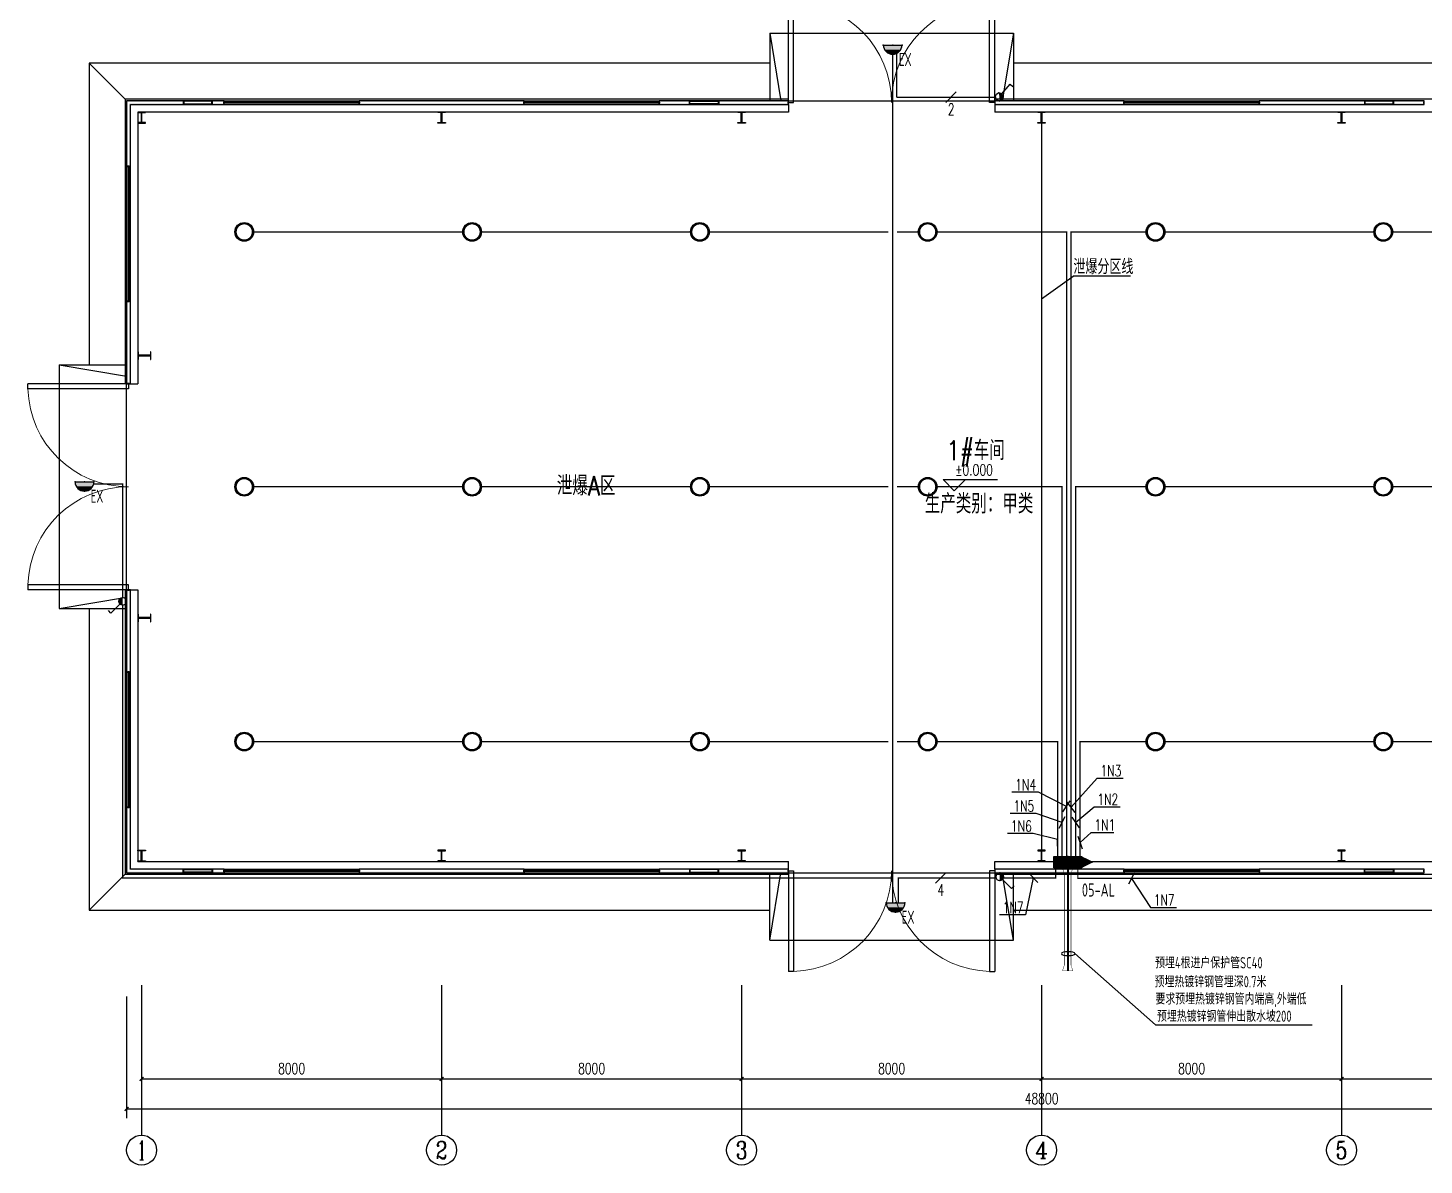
# Model space of a CAD drawing. Extents: x 1234595 to 2088511, y -80443 to 75292.
# Drawn here: x 1272659 to 1309890, y -47337 to -16993 of the extents above; entities that cross this region are included whole.
import ezdxf
from ezdxf.enums import TextEntityAlignment as Align

# ---------------------------------------------------------------- set-up
doc = ezdxf.new("R2010")
doc.units = 0
doc.header["$LTSCALE"] = 1000
doc.header["$MEASUREMENT"] = 0
doc.layers.get('0').update_dxf_attribs({"linetype": 'CONTINUOUS'})
doc.layers.get('Defpoints').update_dxf_attribs({"linetype": 'CONTINUOUS'})
for name, color, linetype in [('AXIS_TEXT', 7, 'CONTINUOUS'), ('DIM-照明', 3, 'CONTINUOUS'), ('EQUIP-照明', 3, 'CONTINUOUS'), ('EQUIP-箱柜', 3, 'CONTINUOUS'), ('WIRE-照明', 1, 'CONTINUOUS'), ('建筑底图', 251, 'CONTINUOUS'), ('电气', 3, 'CONTINUOUS'), ('电气文字', 7, 'CONTINUOUS')]:
    doc.layers.add(name, color=color, linetype=linetype)
doc.styles.add('_HZTXT', font='txt.shx', dxfattribs={"width": 0.8, "bigfont": 'HZTXT.shx'})
doc.styles.add('_TCH_AXIS', font='COMPLEX', dxfattribs={"bigfont": 'GBCBIG'})
doc.styles.add('_TCH_DIM', font='SIMPLEX', dxfattribs={"bigfont": 'GBCBIG'})
doc.styles.add('_TCH_DIM_T3', font='SIMPLEX', dxfattribs={"width": 0.705882, "bigfont": 'GBCBIG'})
doc.styles.add('_TCH_LABEL', font='COMPLEX', dxfattribs={"bigfont": 'GBCBIG'})
doc.styles.add('_TEL_DIM', font='SIMPLEX', dxfattribs={"width": 0.8, "height": 3.5, "bigfont": 'HZTXT'})
doc.styles.add('COMPLEX', font='COMPLEX')
doc.styles.add('SCEI', font='sceie.shx', dxfattribs={"width": 0.75, "bigfont": 'sceic.shx'})
doc.styles.add('sceie', font='sceie.shx', dxfattribs={"width": 0.7, "bigfont": 'sceic.shx'})
doc.styles.get("Standard").update_dxf_attribs({"font": 'GBENOR', "bigfont": 'GBCBIG'})
doc.dimstyles.new('_TCH_ARCH&&100', dxfattribs={"dimtxt": 297.5, "dimasz": 100, "dimexe": 250, "dimexo": 300, "dimgap": 126.25, "dimtad": 1, "dimdec": 0, "dimzin": 0, "dimdsep": 46, "dimtxsty": '_TCH_DIM_T3', "dimblk": 'ARCHTICK', "dimcen": 0.09, "dimclrt": 7, "dimazin": 2, "dimtfac": 1, "dimtdec": 0, "dimtix": 1, "dimtmove": 2, "dimatfit": 3, "dimfxl": 0, "dimtolj": 1, "dimtzin": 0, "dimarcsym": 0})

# ---------------------------------------------------------------- blocks, each defined once
blk = doc.blocks.new('*X35')
at = {"color": 0}
for p, q in [((-250, 33), (-83, 200)), ((-250, 68), (-118, 200)), ((-250, 104), (-154, 200)), ((-250, 139), (-189, 200)), ((-250, 174), (-224, 200)), ((-247, 0), (-47, 200)), ((-212, 0), (-12, 200)), ((-177, 0), (23, 200)), ((-141, 0), (59, 200)), ((-106, 0), (94, 200)), ((-71, 0), (129, 200)), ((-35, 0), (165, 200)), ((0, 0), (200, 200)), ((35, 0), (235, 200)), ((71, 0), (250, 179)), ((106, 0), (250, 144)), ((141, 0), (250, 109)), ((177, 0), (250, 73)), ((212, 0), (250, 38)), ((247, 0), (250, 3))]:
    blk.add_line(p, q, dxfattribs=at)
blk = doc.blocks.new('$equip$00001421')
for p, q in [((0.75, 0.6), (-0.75, 0.6)), ((-0.75, 0.6), (-0.75, 0)), ((-0.75, 0), (0.75, 0)), ((0.75, 0), (0.75, 0.6))]:
    blk.add_line(p, q)
at = {"const_width": 0.6}
blk.add_lwpolyline([(-0.75, 0.3), (0.75, 0.3)], dxfattribs=at)
for p in [(-0.75, 0.3), (0, 0.6), (0, 0), (0.75, 0.3)]:
    blk.add_point(p)
at = {"xscale": 0.00300000000061118, "yscale": 0.00300000000061118, "zscale": 0.00300000000061118}
blk.add_blockref('*X35', (0, 0), dxfattribs=at)
at = {"style": '_TCH_LABEL', "flags": 9}
blk.add_attdef('A', (0, 0), '', height=0.00002, dxfattribs=at)
blk = doc.blocks.new('$equip_U$00000051(DK-xiezc)')
at = {"color": 7}
blk.add_lwpolyline([(0, -1.474, 0.6, 0, 0), (0, -2.093, 0, 0, 0)], format="xyseb", dxfattribs=at)
at = {"xscale": -1, "rotation": 270}
blk.add_blockref('$equip$00001421', (-0.3, -0.724), dxfattribs=at)
at = {"color": 7, "style": '_TEL_DIM', "flags": 1}
blk.add_attdef('A', text='', height=0.00002, dxfattribs=at).set_placement((0, 0), align=Align.MIDDLE_CENTER)
blk = doc.blocks.new('$equip$00001168')
blk.add_line((-0.5, 0), (0.5, 0))
blk.add_arc((0, 0), 0.5, 180, 0)
for p in [(-0.5, 0), (0, 0), (0.5, 0), (0, -0.5)]:
    blk.add_point(p)
for points in [[(0.433, -0.25), (-0.433, -0.25), (0.5, 0), (-0.5, 0)], [(0.25, -0.433), (-0.25, -0.433), (0.433, -0.25), (-0.433, -0.25)], [(0, -0.5), (0, -0.5), (0.25, -0.433), (-0.25, -0.433)]]:
    blk.add_solid(points)
at = {"flags": 9}
blk.add_attdef('A', (0, 0), '', height=0.00002, dxfattribs=at)
blk = doc.blocks.new('$equip$00001213')
for p, q in [((0.147, 0.356), (0.625, 0.833)), ((0.625, 0.833), (0.766, 0.692))]:
    blk.add_line(p, q)
blk.add_circle((0, 0.208), 0.208)
for p in [(-0.208, 0.208), (0, 0.417), (0, 0), (0.208, 0.208)]:
    blk.add_point(p)
for points in [[(0.104, 0.389), (0.104, 0.028), (0, 0.417), (0, 0)], [(0.18, 0.313), (0.18, 0.104), (0.104, 0.389), (0.104, 0.028)], [(0.208, 0.208), (0.208, 0.208), (0.18, 0.313), (0.18, 0.104)]]:
    blk.add_solid(points)
at = {"flags": 9}
blk.add_attdef('A', (0, 0), '', height=0.00002, dxfattribs=at)
blk = doc.blocks.new('$equip$00001150')
at = {"const_width": 0.1}
blk.add_lwpolyline([(-0.45, 0, 1), (0.45, 0, 1)], format="xyb", close=True, dxfattribs=at)
blk.add_circle((0, 0), 0.5)
at = {"flags": 9}
blk.add_attdef('A', (0, 0), '', height=0.00002, dxfattribs=at)
blk = doc.blocks.new('$TELECSYS$00000095')
blk.add_line((0.4, 0.4), (-0.4, -0.4))
at = {"width": 0.8}
blk.add_attdef('N', text='', height=1, dxfattribs=at).set_placement((-0.02, 1.06), align=Align.MIDDLE)
blk = doc.blocks.new('$TelecSys$00000152')
blk.add_blockref('$TELECSYS$00000095', (0, 0))
at = {"style": '_TEL_DIM', "width": 0.7}
blk.add_attdef('N', text='', height=0.875, dxfattribs=at).set_placement((-0.02, 0.92), align=Align.MIDDLE)
blk = doc.blocks.new('$DorLib2D$00000002')
for p, q in [((-0.5, 0), (-0.5, 0.4875)), ((-0.475, 0.4875), (-0.5, 0.4875)), ((-0.475, 0), (-0.475, 0.4875)), ((0.475, 0), (0.475, 0.4875)), ((0.475, 0.4875), (0.5, 0.4875)), ((0.5, 0), (0.5, 0.4875)), ((-0.5, 0), (-0.475, 0)), ((0.5, 0), (0.475, 0))]:
    blk.add_line(p, q)
at = {"lineweight": 13}
for centre, start, end in [((-0.4875, 0), 0, 88.53072), ((0.4875, 0), 91.46928, 180)]:
    blk.add_arc(centre, 0.4875, start, end, dxfattribs=at)
blk = doc.blocks.new('$TCHSYS$WIN2D')
for p, q in [((-0.5, 0.5), (0.5, 0.5)), ((-0.5, 0.5), (-0.5, -0.5)), ((0.5, 0.5), (0.5, -0.5)), ((0.5, 0.167), (-0.5, 0.167)), ((0.5, -0.167), (-0.5, -0.167)), ((-0.5, -0.5), (0.5, -0.5))]:
    blk.add_line(p, q)
blk = doc.blocks.new('_ArchTick')
at = {"color": 0, "linetype": 'ByBlock', "const_width": 0.4}
blk.add_lwpolyline([(-0.5, -0.5), (0.5, 0.5)], dxfattribs=at)
blk = doc.blocks.new('*D100')
at = {"layer": 'Defpoints', "color": 0, "transparency": 16777216}
for p in [(1275690, -42537), (1283690, -42537), (1283690, -45037)]:
    blk.add_point(p, dxfattribs=at)
at = {"layer": '建筑底图', "color": 0, "lineweight": -2, "transparency": 16777216}
for p, q in [((1275690, -42837), (1275690, -45287)), ((1283690, -42837), (1283690, -45287)), ((1275690, -45037), (1283690, -45037))]:
    blk.add_line(p, q, dxfattribs=at)
at = {"layer": '建筑底图', "color": 0, "lineweight": -2, "transparency": 16777216, "xscale": 100, "yscale": 100, "zscale": 100, "rotation": 180}
blk.add_blockref('_ArchTick', (1275690, -45037), dxfattribs=at)
at = {"layer": '建筑底图', "color": 0, "lineweight": -2, "transparency": 16777216, "xscale": 100, "yscale": 100, "zscale": 100}
blk.add_blockref('_ArchTick', (1283690, -45037), dxfattribs=at)
at = {"layer": '建筑底图', "color": 7, "transparency": 16777216, "insert": (1279690, -44762), "char_height": 297.5, "attachment_point": 5, "style": '_TCH_DIM_T3'}
blk.add_mtext('\\A1;8000', dxfattribs=at)
blk = doc.blocks.new('*D101')
at = {"layer": 'Defpoints', "color": 0, "transparency": 16777216}
for p in [(1283690, -42537), (1291690, -42537), (1291690, -45037)]:
    blk.add_point(p, dxfattribs=at)
at = {"layer": '建筑底图', "color": 0, "lineweight": -2, "transparency": 16777216}
for p, q in [((1283690, -42837), (1283690, -45287)), ((1291690, -42837), (1291690, -45287)), ((1283690, -45037), (1291690, -45037))]:
    blk.add_line(p, q, dxfattribs=at)
at = {"layer": '建筑底图', "color": 0, "lineweight": -2, "transparency": 16777216, "xscale": 100, "yscale": 100, "zscale": 100, "rotation": 180}
blk.add_blockref('_ArchTick', (1283690, -45037), dxfattribs=at)
at = {"layer": '建筑底图', "color": 0, "lineweight": -2, "transparency": 16777216, "xscale": 100, "yscale": 100, "zscale": 100}
blk.add_blockref('_ArchTick', (1291690, -45037), dxfattribs=at)
at = {"layer": '建筑底图', "color": 7, "transparency": 16777216, "insert": (1287690, -44762), "char_height": 297.5, "attachment_point": 5, "style": '_TCH_DIM_T3'}
blk.add_mtext('\\A1;8000', dxfattribs=at)
blk = doc.blocks.new('*D102')
at = {"layer": 'Defpoints', "color": 0, "transparency": 16777216}
for p in [(1291690, -42537), (1299690, -42537), (1299690, -45037)]:
    blk.add_point(p, dxfattribs=at)
at = {"layer": '建筑底图', "color": 0, "lineweight": -2, "transparency": 16777216}
for p, q in [((1291690, -42837), (1291690, -45287)), ((1299690, -42837), (1299690, -45287)), ((1291690, -45037), (1299690, -45037))]:
    blk.add_line(p, q, dxfattribs=at)
at = {"layer": '建筑底图', "color": 0, "lineweight": -2, "transparency": 16777216, "xscale": 100, "yscale": 100, "zscale": 100, "rotation": 180}
blk.add_blockref('_ArchTick', (1291690, -45037), dxfattribs=at)
at = {"layer": '建筑底图', "color": 0, "lineweight": -2, "transparency": 16777216, "xscale": 100, "yscale": 100, "zscale": 100}
blk.add_blockref('_ArchTick', (1299690, -45037), dxfattribs=at)
at = {"layer": '建筑底图', "color": 7, "transparency": 16777216, "insert": (1295690, -44762), "char_height": 297.5, "attachment_point": 5, "style": '_TCH_DIM_T3'}
blk.add_mtext('\\A1;8000', dxfattribs=at)
blk = doc.blocks.new('*D103')
at = {"layer": 'Defpoints', "color": 0, "transparency": 16777216}
for p in [(1299690, -42537), (1307690, -42537), (1307690, -45037)]:
    blk.add_point(p, dxfattribs=at)
at = {"layer": '建筑底图', "color": 0, "lineweight": -2, "transparency": 16777216}
for p, q in [((1299690, -42837), (1299690, -45287)), ((1307690, -42837), (1307690, -45287)), ((1299690, -45037), (1307690, -45037))]:
    blk.add_line(p, q, dxfattribs=at)
at = {"layer": '建筑底图', "color": 0, "lineweight": -2, "transparency": 16777216, "xscale": 100, "yscale": 100, "zscale": 100, "rotation": 180}
blk.add_blockref('_ArchTick', (1299690, -45037), dxfattribs=at)
at = {"layer": '建筑底图', "color": 0, "lineweight": -2, "transparency": 16777216, "xscale": 100, "yscale": 100, "zscale": 100}
blk.add_blockref('_ArchTick', (1307690, -45037), dxfattribs=at)
at = {"layer": '建筑底图', "color": 7, "transparency": 16777216, "insert": (1303690, -44762), "char_height": 297.5, "attachment_point": 5, "style": '_TCH_DIM_T3'}
blk.add_mtext('\\A1;8000', dxfattribs=at)
blk = doc.blocks.new('*D104')
at = {"layer": 'Defpoints', "color": 0, "transparency": 16777216}
for p in [(1307690, -42537), (1315690, -42537), (1315690, -45037)]:
    blk.add_point(p, dxfattribs=at)
at = {"layer": '建筑底图', "color": 0, "lineweight": -2, "transparency": 16777216}
for p, q in [((1307690, -42837), (1307690, -45287)), ((1315690, -42837), (1315690, -45287)), ((1307690, -45037), (1315690, -45037))]:
    blk.add_line(p, q, dxfattribs=at)
at = {"layer": '建筑底图', "color": 0, "lineweight": -2, "transparency": 16777216, "xscale": 100, "yscale": 100, "zscale": 100, "rotation": 180}
blk.add_blockref('_ArchTick', (1307690, -45037), dxfattribs=at)
at = {"layer": '建筑底图', "color": 0, "lineweight": -2, "transparency": 16777216, "xscale": 100, "yscale": 100, "zscale": 100}
blk.add_blockref('_ArchTick', (1315690, -45037), dxfattribs=at)
at = {"layer": '建筑底图', "color": 7, "transparency": 16777216, "insert": (1311690, -44762), "char_height": 297.5, "attachment_point": 5, "style": '_TCH_DIM_T3'}
blk.add_mtext('\\A1;8000', dxfattribs=at)
blk = doc.blocks.new('*D106')
at = {"layer": 'Defpoints', "color": 0, "transparency": 16777216}
for p in [(1275290, -42537), (1324090, -42537), (1324090, -45837)]:
    blk.add_point(p, dxfattribs=at)
at = {"layer": '建筑底图', "color": 0, "lineweight": -2, "transparency": 16777216}
for p, q in [((1275290, -42837), (1275290, -46087)), ((1324090, -42837), (1324090, -46087)), ((1275290, -45837), (1324090, -45837))]:
    blk.add_line(p, q, dxfattribs=at)
at = {"layer": '建筑底图', "color": 0, "lineweight": -2, "transparency": 16777216, "xscale": 100, "yscale": 100, "zscale": 100, "rotation": 180}
blk.add_blockref('_ArchTick', (1275290, -45837), dxfattribs=at)
at = {"layer": '建筑底图', "color": 0, "lineweight": -2, "transparency": 16777216, "xscale": 100, "yscale": 100, "zscale": 100}
blk.add_blockref('_ArchTick', (1324090, -45837), dxfattribs=at)
at = {"layer": '建筑底图', "color": 7, "transparency": 16777216, "insert": (1299690, -45562), "char_height": 297.5, "attachment_point": 5, "style": '_TCH_DIM_T3'}
blk.add_mtext('\\A1;48800', dxfattribs=at)
blk = doc.blocks.new('_AXISO')
blk.add_circle((0, 0), 0.5)
at = {"layer": 'AXIS_TEXT', "style": 'COMPLEX', "width": 1.041667}
blk.add_attdef('A', text='', height=0.56, dxfattribs=at).set_placement((-0.25, -0.28), (0.25, -0.28), align=Align.FIT)

msp = doc.modelspace()

# ---------------------------------------------------------------- hatches: boundary and pattern name
at = {"layer": '建筑底图'}
for points in [[(1275290.3, -18936.9), (1275290.3, -20686.9), (1275320.3, -20656.9), (1275320.3, -18966.9)], [(1277890.3, -18936.9), (1275290.3, -18936.9), (1275320.3, -18966.9), (1277860.3, -18966.9)], [(1277890.3, -19036.9), (1277890.3, -18936.9), (1277860.3, -18966.9), (1277860.3, -19006.9)], [(1285890.3, -18936.9), (1281490.3, -18936.9), (1281520.3, -18966.9), (1285860.3, -18966.9)], [(1281490.3, -18936.9), (1281490.3, -19036.9), (1281520.3, -19006.9), (1281520.3, -18966.9)], [(1285890.3, -19036.9), (1285890.3, -18936.9), (1285860.3, -18966.9), (1285860.3, -19006.9)], [(1292940.3, -18936.9), (1289490.3, -18936.9), (1289520.3, -18966.9), (1292910.3, -18966.9)], [(1289490.3, -18936.9), (1289490.3, -19036.9), (1289520.3, -19006.9), (1289520.3, -18966.9)], [(1292940.3, -19036.9), (1292940.3, -18936.9), (1292910.3, -18966.9), (1292910.3, -19006.9)], [(1301890.3, -18936.9), (1298440.3, -18936.9), (1298470.3, -18966.9), (1301860.3, -18966.9)], [(1298440.3, -18936.9), (1298440.3, -19036.9), (1298470.3, -19006.9), (1298470.3, -18966.9)], [(1301890.3, -19036.9), (1301890.3, -18936.9), (1301860.3, -18966.9), (1301860.3, -19006.9)], [(1309890.3, -18936.9), (1305490.3, -18936.9), (1305520.3, -18966.9), (1309860.3, -18966.9)], [(1305490.3, -18936.9), (1305490.3, -19036.9), (1305520.3, -19006.9), (1305520.3, -18966.9)], [(1309890.3, -19036.9), (1309890.3, -18936.9), (1309860.3, -18966.9), (1309860.3, -19006.9)], [(1275390.3, -20686.9), (1275390.3, -19036.9), (1275360.3, -19006.9), (1275360.3, -20656.9)], [(1275390.3, -19036.9), (1277890.3, -19036.9), (1277860.3, -19006.9), (1275360.3, -19006.9)], [(1275680.3, -19520.9), (1275590.3, -19520.9), (1275590.3, -19536.9), (1275790.3, -19536.9), (1275790.3, -19520.9), (1275700.3, -19520.9), (1275700.3, -19252.9), (1275790.3, -19252.9), (1275790.3, -19236.9), (1275590.3, -19236.9), (1275590.3, -19252.9), (1275680.3, -19252.9)], [(1281490.3, -19036.9), (1285890.3, -19036.9), (1285860.3, -19006.9), (1281520.3, -19006.9)], [(1283700.3, -19520.9), (1283790.3, -19520.9), (1283790.3, -19536.9), (1283590.3, -19536.9), (1283590.3, -19520.9), (1283680.3, -19520.9), (1283680.3, -19252.9), (1283590.3, -19252.9), (1283590.3, -19236.9), (1283790.3, -19236.9), (1283790.3, -19252.9), (1283700.3, -19252.9)], [(1289490.3, -19036.9), (1292940.3, -19036.9), (1292910.3, -19006.9), (1289520.3, -19006.9)], [(1291700.3, -19520.9), (1291790.3, -19520.9), (1291790.3, -19536.9), (1291590.3, -19536.9), (1291590.3, -19520.9), (1291680.3, -19520.9), (1291680.3, -19252.9), (1291590.3, -19252.9), (1291590.3, -19236.9), (1291790.3, -19236.9), (1291790.3, -19252.9), (1291700.3, -19252.9)], [(1298440.3, -19036.9), (1301890.3, -19036.9), (1301860.3, -19006.9), (1298470.3, -19006.9)], [(1299700.3, -19520.9), (1299790.3, -19520.9), (1299790.3, -19536.9), (1299590.3, -19536.9), (1299590.3, -19520.9), (1299680.3, -19520.9), (1299680.3, -19252.9), (1299590.3, -19252.9), (1299590.3, -19236.9), (1299790.3, -19236.9), (1299790.3, -19252.9), (1299700.3, -19252.9)], [(1305490.3, -19036.9), (1309890.3, -19036.9), (1309860.3, -19006.9), (1305520.3, -19006.9)], [(1307700.3, -19520.9), (1307790.3, -19520.9), (1307790.3, -19536.9), (1307590.3, -19536.9), (1307590.3, -19520.9), (1307680.3, -19520.9), (1307680.3, -19252.9), (1307590.3, -19252.9), (1307590.3, -19236.9), (1307790.3, -19236.9), (1307790.3, -19252.9), (1307700.3, -19252.9)], [(1275290.3, -20686.9), (1275390.3, -20686.9), (1275360.3, -20656.9), (1275320.3, -20656.9)], [(1275390.3, -24286.9), (1275290.3, -24286.9), (1275320.3, -24316.9), (1275360.3, -24316.9)], [(1275290.3, -24286.9), (1275290.3, -26486.9), (1275320.3, -26456.9), (1275320.3, -24316.9)], [(1275390.3, -26486.9), (1275390.3, -24286.9), (1275360.3, -24316.9), (1275360.3, -26456.9)], [(1275606.3, -25726.9), (1275606.3, -25636.9), (1275590.3, -25636.9), (1275590.3, -25836.9), (1275606.3, -25836.9), (1275606.3, -25746.9), (1275924.3, -25746.9), (1275924.3, -25836.9), (1275940.3, -25836.9), (1275940.3, -25636.9), (1275924.3, -25636.9), (1275924.3, -25726.9)], [(1275290.3, -26486.9), (1275390.3, -26486.9), (1275360.3, -26456.9), (1275320.3, -26456.9)], [(1275390.3, -31986.9), (1275290.3, -31986.9), (1275320.3, -32016.9), (1275360.3, -32016.9)], [(1275290.3, -31986.9), (1275290.3, -34186.9), (1275320.3, -34156.9), (1275320.3, -32016.9)], [(1275390.3, -34186.9), (1275390.3, -31986.9), (1275360.3, -32016.9), (1275360.3, -34156.9)], [(1275606.3, -32726.9), (1275606.3, -32636.9), (1275590.3, -32636.9), (1275590.3, -32836.9), (1275606.3, -32836.9), (1275606.3, -32746.9), (1275924.3, -32746.9), (1275924.3, -32836.9), (1275940.3, -32836.9), (1275940.3, -32636.9), (1275924.3, -32636.9), (1275924.3, -32726.9)], [(1275290.3, -34186.9), (1275390.3, -34186.9), (1275360.3, -34156.9), (1275320.3, -34156.9)], [(1275390.3, -37786.9), (1275290.3, -37786.9), (1275320.3, -37816.9), (1275360.3, -37816.9)], [(1275290.3, -37786.9), (1275290.3, -39536.9), (1275320.3, -39506.9), (1275320.3, -37816.9)], [(1275390.3, -39436.9), (1275390.3, -37786.9), (1275360.3, -37816.9), (1275360.3, -39466.9)], [(1275680.3, -38952.9), (1275590.3, -38952.9), (1275590.3, -38936.9), (1275790.3, -38936.9), (1275790.3, -38952.9), (1275700.3, -38952.9), (1275700.3, -39220.9), (1275790.3, -39220.9), (1275790.3, -39236.9), (1275590.3, -39236.9), (1275590.3, -39220.9), (1275680.3, -39220.9)], [(1283700.3, -38952.9), (1283790.3, -38952.9), (1283790.3, -38936.9), (1283590.3, -38936.9), (1283590.3, -38952.9), (1283680.3, -38952.9), (1283680.3, -39220.9), (1283590.3, -39220.9), (1283590.3, -39236.9), (1283790.3, -39236.9), (1283790.3, -39220.9), (1283700.3, -39220.9)], [(1291700.3, -38952.9), (1291790.3, -38952.9), (1291790.3, -38936.9), (1291590.3, -38936.9), (1291590.3, -38952.9), (1291680.3, -38952.9), (1291680.3, -39220.9), (1291590.3, -39220.9), (1291590.3, -39236.9), (1291790.3, -39236.9), (1291790.3, -39220.9), (1291700.3, -39220.9)], [(1299700.3, -38952.9), (1299790.3, -38952.9), (1299790.3, -38936.9), (1299590.3, -38936.9), (1299590.3, -38952.9), (1299680.3, -38952.9), (1299680.3, -39220.9), (1299590.3, -39220.9), (1299590.3, -39236.9), (1299790.3, -39236.9), (1299790.3, -39220.9), (1299700.3, -39220.9)], [(1307700.3, -38952.9), (1307790.3, -38952.9), (1307790.3, -38936.9), (1307590.3, -38936.9), (1307590.3, -38952.9), (1307680.3, -38952.9), (1307680.3, -39220.9), (1307590.3, -39220.9), (1307590.3, -39236.9), (1307790.3, -39236.9), (1307790.3, -39220.9), (1307700.3, -39220.9)], [(1277890.3, -39436.9), (1275390.3, -39436.9), (1275360.3, -39466.9), (1277860.3, -39466.9)], [(1277890.3, -39536.9), (1277890.3, -39436.9), (1277860.3, -39466.9), (1277860.3, -39506.9)], [(1285890.3, -39436.9), (1281490.3, -39436.9), (1281520.3, -39466.9), (1285860.3, -39466.9)], [(1281490.3, -39436.9), (1281490.3, -39536.9), (1281520.3, -39506.9), (1281520.3, -39466.9)], [(1285890.3, -39536.9), (1285890.3, -39436.9), (1285860.3, -39466.9), (1285860.3, -39506.9)], [(1292940.3, -39436.9), (1289490.3, -39436.9), (1289520.3, -39466.9), (1292910.3, -39466.9)], [(1289490.3, -39436.9), (1289490.3, -39536.9), (1289520.3, -39506.9), (1289520.3, -39466.9)], [(1292940.3, -39536.9), (1292940.3, -39436.9), (1292910.3, -39466.9), (1292910.3, -39506.9)], [(1301890.3, -39436.9), (1298440.3, -39436.9), (1298470.3, -39466.9), (1301860.3, -39466.9)], [(1298440.3, -39436.9), (1298440.3, -39536.9), (1298470.3, -39506.9), (1298470.3, -39466.9)], [(1301890.3, -39536.9), (1301890.3, -39436.9), (1301860.3, -39466.9), (1301860.3, -39506.9)], [(1309890.3, -39436.9), (1305490.3, -39436.9), (1305520.3, -39466.9), (1309860.3, -39466.9)], [(1305490.3, -39436.9), (1305490.3, -39536.9), (1305520.3, -39506.9), (1305520.3, -39466.9)], [(1309890.3, -39536.9), (1309890.3, -39436.9), (1309860.3, -39466.9), (1309860.3, -39506.9)], [(1275290.3, -39536.9), (1277890.3, -39536.9), (1277860.3, -39506.9), (1275320.3, -39506.9)], [(1281490.3, -39536.9), (1285890.3, -39536.9), (1285860.3, -39506.9), (1281520.3, -39506.9)], [(1289490.3, -39536.9), (1292940.3, -39536.9), (1292910.3, -39506.9), (1289520.3, -39506.9)], [(1298440.3, -39536.9), (1301890.3, -39536.9), (1301860.3, -39506.9), (1298470.3, -39506.9)], [(1305490.3, -39536.9), (1309890.3, -39536.9), (1309860.3, -39506.9), (1305520.3, -39506.9)]]:
    msp.add_hatch(color=256, dxfattribs=at).paths.add_polyline_path(points)

# ---------------------------------------------------------------- linework, layer by layer
at = {"color": 3}
for p, q in [((1300578.3, -41695.2), (1302730.7, -43598.2)), ((1302730.7, -43598.2), (1306910.2, -43598.2))]:
    msp.add_line(p, q, dxfattribs=at)
at = {"layer": 'DIM-照明'}
for p, q in [((1300260.5, -37913.1), (1300454.1, -37621.6)), ((1300585.2, -37926.8), (1300368.2, -37652.3)), ((1300158.2, -38347), (1300317.4, -38035.3)), ((1300496.7, -38050.8), (1300695.6, -38338.7)), ((1300111, -38823.2), (1300125.8, -38473.5)), ((1300660.7, -38563.6), (1300770.4, -38895.9)), ((1299594.1, -39798.6), (1299346.6, -39551.2)), ((1302169.1, -39532.4), (1302008.2, -39843.3))]:
    msp.add_line(p, q, dxfattribs=at)
for points in [[(1300476.7, -37789.5), (1301172.1, -37012.4)], [(1301172.1, -37012.4), (1301867.1, -37012.4)], [(1299604.9, -37387.3), (1298899.9, -37387.3)], [(1300357.3, -37767.4), (1299604.9, -37387.3)], [(1299545.9, -37955.3), (1298850.9, -37955.3)], [(1300237.8, -38191.2), (1299545.9, -37955.3)], [(1300596.1, -38194.7), (1301088.4, -37775.6)], [(1301088.4, -37775.6), (1301783.4, -37775.6)], [(1299469.4, -38489.5), (1298784.4, -38489.5)], [(1300118.4, -38648.4), (1299469.4, -38489.5)], [(1300715.6, -38729.7), (1301012.8, -38458.5)], [(1301012.8, -38458.5), (1301617.8, -38458.5)], [(1299470.3, -39674.9), (1299260.3, -40662.6)], [(1302088.7, -39687.9), (1302593.9, -40464.3)], [(1302593.9, -40464.3), (1303288.9, -40464.3)], [(1299260.3, -40662.6), (1298565.3, -40662.6)]]:
    msp.add_lwpolyline(points, dxfattribs=at)
at = {"layer": 'WIRE-照明', "linetype": 'Continuous', "const_width": 35}
for points in [[(1295719.7, -40335.9), (1295719.7, -17699.1)], [(1295829.2, -17673.9), (1295829.2, -17665.6)], [(1295829.2, -18841.7), (1295829.2, -17673.9)], [(1298458.9, -18841.7), (1295829.2, -18841.7)], [(1278677.8, -22436.9), (1284252.8, -22436.9)], [(1284752.8, -22436.9), (1290327.8, -22436.9)], [(1290827.8, -22436.9), (1295607.2, -22436.9)], [(1295832.2, -22436.9), (1296402.8, -22436.9)], [(1300357.3, -39101.3), (1300357.3, -22436.9), (1296902.8, -22436.9)], [(1302477.8, -22436.9), (1300476.7, -22436.9), (1300476.7, -39101.3)], [(1302977.8, -22436.9), (1308552.8, -22436.9)], [(1309052.8, -22436.9), (1314627.8, -22436.9)], [(1274401.2, -29166.5), (1274410, -29166.5)], [(1274410, -29166.5), (1275186.5, -29166.5), (1275186.5, -32191.4)], [(1278677.8, -29236.9), (1284252.8, -29236.9)], [(1284752.8, -29236.9), (1290327.8, -29236.9)], [(1290827.8, -29236.9), (1295607.2, -29236.9)], [(1295832.2, -29236.9), (1296402.8, -29236.9)], [(1300237.8, -39101.3), (1300237.8, -29236.9), (1296902.8, -29236.9)], [(1300596.1, -39101.3), (1300596.1, -29236.9), (1302477.8, -29236.9)], [(1302977.8, -29236.9), (1308552.8, -29236.9)], [(1309052.8, -29236.9), (1314627.8, -29236.9)], [(1275186.5, -32204.2), (1275186.5, -32191.4)], [(1295719.7, -39674.9), (1275186.5, -39674.9), (1275186.5, -32399.7)], [(1300657.1, -39403.3), (1300657.1, -39687.9), (1324194.5, -39687.9), (1324194.5, -32342.6)], [(1278677.8, -36036.9), (1284252.8, -36036.9)], [(1284752.8, -36036.9), (1290327.8, -36036.9)], [(1290827.8, -36036.9), (1295607.2, -36036.9)], [(1295832.2, -36036.9), (1296402.8, -36036.9)], [(1300118.4, -39101.3), (1300118.4, -36036.9), (1296902.8, -36036.9)], [(1300715.6, -39101.3), (1300715.6, -36036.9), (1302477.8, -36036.9)], [(1302977.8, -36036.9), (1308552.8, -36036.9)], [(1309052.8, -36036.9), (1314627.8, -36036.9)], [(1300070, -39403.3), (1300070, -39674.9), (1298673, -39674.9)], [(1298476, -39674.9), (1295873, -39674.9), (1295873, -40335.9)]]:
    msp.add_lwpolyline(points, dxfattribs=at)
at = {"layer": 'WIRE-照明', "color": 2, "linetype": 'Continuous', "const_width": 60}
msp.add_lwpolyline([(1300393.9, -42150.7), (1300393.9, -39436.9)], dxfattribs=at)
at = {"layer": '建筑底图'}
for p, q in [((1292440.3, -17136.9), (1298940.3, -17136.9)), ((1292440.3, -17136.9), (1292740.3, -18936.9)), ((1292440.3, -17136.9), (1292440.3, -18936.9)), ((1298940.3, -17136.9), (1298640.3, -18936.9)), ((1298940.3, -17136.9), (1298940.3, -18936.9)), ((1275250.3, -18896.9), (1274290.3, -17936.9)), ((1275290.3, -18936.9), (1275290.3, -20686.9)), ((1277890.3, -18936.9), (1275290.3, -18936.9)), ((1277890.3, -19036.9), (1277890.3, -18936.9)), ((1285890.3, -18936.9), (1281490.3, -18936.9)), ((1281490.3, -18936.9), (1281490.3, -19036.9)), ((1285890.3, -19036.9), (1285890.3, -18936.9)), ((1292940.3, -18936.9), (1289490.3, -18936.9)), ((1289490.3, -18936.9), (1289490.3, -19036.9)), ((1292940.3, -18936.9), (1292940.3, -18896.9)), ((1292940.3, -18936.9), (1298440.3, -18936.9)), ((1292940.3, -19036.9), (1292940.3, -18936.9)), ((1298440.3, -18936.9), (1298440.3, -18896.9)), ((1301890.3, -18936.9), (1298440.3, -18936.9)), ((1298440.3, -18936.9), (1298440.3, -19036.9)), ((1301890.3, -19036.9), (1301890.3, -18936.9)), ((1309890.3, -18936.9), (1305490.3, -18936.9)), ((1305490.3, -18936.9), (1305490.3, -19036.9)), ((1309890.3, -19036.9), (1309890.3, -18936.9)), ((1275390.3, -20686.9), (1275390.3, -19036.9)), ((1275390.3, -19036.9), (1277890.3, -19036.9)), ((1281490.3, -19036.9), (1285890.3, -19036.9)), ((1289490.3, -19036.9), (1292940.3, -19036.9)), ((1292940.3, -19036.9), (1292940.3, -19236.9)), ((1298440.3, -19036.9), (1298440.3, -19236.9)), ((1298440.3, -19036.9), (1301890.3, -19036.9)), ((1305490.3, -19036.9), (1309890.3, -19036.9)), ((1275290.3, -20686.9), (1275390.3, -20686.9)), ((1300556.2, -23604), (1299690.3, -24233.9)), ((1300556.2, -23604), (1302059.9, -23604)), ((1275390.3, -24286.9), (1275290.3, -24286.9)), ((1275290.3, -24286.9), (1275290.3, -26486.9)), ((1275390.3, -26486.9), (1275390.3, -24286.9)), ((1273490.3, -25986.9), (1273490.3, -32486.9)), ((1273490.3, -25986.9), (1275290.3, -26286.9)), ((1273490.3, -25986.9), (1275290.3, -25986.9)), ((1275290.3, -26486.9), (1275250.3, -26486.9)), ((1275290.3, -31986.9), (1275290.3, -26486.9)), ((1275290.3, -26486.9), (1275390.3, -26486.9)), ((1275390.3, -26486.9), (1275590.3, -26486.9)), ((1297362.8, -29341.7), (1297062.8, -29041.7)), ((1297062.8, -29041.7), (1298512.8, -29041.7)), ((1297362.8, -29341.7), (1297662.8, -29041.7)), ((1275290.3, -31986.9), (1275250.3, -31986.9)), ((1275390.3, -31986.9), (1275290.3, -31986.9)), ((1275290.3, -31986.9), (1275290.3, -34186.9)), ((1275390.3, -31986.9), (1275590.3, -31986.9)), ((1275390.3, -34186.9), (1275390.3, -31986.9)), ((1273490.3, -32486.9), (1275290.3, -32186.9)), ((1273490.3, -32486.9), (1275290.3, -32486.9)), ((1275290.3, -34186.9), (1275390.3, -34186.9)), ((1275390.3, -37786.9), (1275290.3, -37786.9)), ((1275290.3, -37786.9), (1275290.3, -39536.9)), ((1275390.3, -39436.9), (1275390.3, -37786.9)), ((1277890.3, -39436.9), (1275390.3, -39436.9)), ((1277890.3, -39536.9), (1277890.3, -39436.9)), ((1285890.3, -39436.9), (1281490.3, -39436.9)), ((1281490.3, -39436.9), (1281490.3, -39536.9)), ((1285890.3, -39536.9), (1285890.3, -39436.9)), ((1292940.3, -39436.9), (1289490.3, -39436.9)), ((1289490.3, -39436.9), (1289490.3, -39536.9)), ((1292940.3, -39436.9), (1292940.3, -39236.9)), ((1292940.3, -39536.9), (1292940.3, -39436.9)), ((1298440.3, -39436.9), (1298440.3, -39236.9)), ((1301890.3, -39436.9), (1298440.3, -39436.9)), ((1298440.3, -39436.9), (1298440.3, -39536.9)), ((1301890.3, -39536.9), (1301890.3, -39436.9)), ((1309890.3, -39436.9), (1305490.3, -39436.9)), ((1305490.3, -39436.9), (1305490.3, -39536.9)), ((1309890.3, -39536.9), (1309890.3, -39436.9)), ((1275250.3, -39576.9), (1274290.3, -40536.9)), ((1275290.3, -39536.9), (1277890.3, -39536.9)), ((1281490.3, -39536.9), (1285890.3, -39536.9)), ((1289490.3, -39536.9), (1292940.3, -39536.9)), ((1292440.3, -41336.9), (1292740.3, -39536.9)), ((1292440.3, -41336.9), (1292440.3, -39536.9)), ((1292940.3, -39536.9), (1292940.3, -39576.9)), ((1292940.3, -39536.9), (1298440.3, -39536.9)), ((1298440.3, -39536.9), (1298440.3, -39576.9)), ((1298440.3, -39536.9), (1301890.3, -39536.9)), ((1298940.3, -41336.9), (1298640.3, -39536.9)), ((1298940.3, -41336.9), (1298940.3, -39536.9)), ((1305490.3, -39536.9), (1309890.3, -39536.9)), ((1292440.3, -41336.9), (1298940.3, -41336.9)), ((1275690.3, -42536.9), (1275690.3, -46536.9)), ((1283690.3, -42536.9), (1283690.3, -46536.9)), ((1291690.3, -42536.9), (1291690.3, -46536.9)), ((1299690.3, -42536.9), (1299690.3, -46536.9)), ((1307690.3, -42536.9), (1307690.3, -46536.9))]:
    msp.add_line(p, q, dxfattribs=at)
for points in [[(1292440.3, -17936.9), (1274290.3, -17936.9), (1274290.3, -25986.9)], [(1325090.3, -25986.9), (1325090.3, -17936.9), (1298940.3, -17936.9)], [(1292940.3, -18896.9), (1275250.3, -18896.9), (1275250.3, -26486.9)], [(1276797.8, -19036.9), (1277582.8, -19036.9), (1277582.8, -18936.9), (1276797.8, -18936.9), (1276797.8, -19036.9)], [(1291082.8, -19036.9), (1290297.8, -19036.9), (1290297.8, -18936.9), (1291082.8, -18936.9), (1291082.8, -19036.9)], [(1324130.3, -26486.9), (1324130.3, -18896.9), (1298440.3, -18896.9)], [(1308297.8, -19036.9), (1309082.8, -19036.9), (1309082.8, -18936.9), (1308297.8, -18936.9), (1308297.8, -19036.9)], [(1292940.3, -19236.9), (1275590.3, -19236.9), (1275590.3, -26486.9)], [(1323790.3, -26486.9), (1323790.3, -19236.9), (1298440.3, -19236.9)], [(1299690.3, -19536.9), (1299690.3, -38936.9)], [(1275250.3, -31986.9), (1275250.3, -39576.9), (1292940.3, -39576.9)], [(1275590.3, -31986.9), (1275590.3, -39236.9), (1292940.3, -39236.9)], [(1298440.3, -39236.9), (1323790.3, -39236.9), (1323790.3, -31986.9)], [(1298440.3, -39576.9), (1324130.3, -39576.9), (1324130.3, -31986.9)], [(1274290.3, -32486.9), (1274290.3, -40536.9), (1292440.3, -40536.9)], [(1298940.3, -40536.9), (1325090.3, -40536.9), (1325090.3, -32486.9)], [(1276797.8, -39436.9), (1277582.8, -39436.9), (1277582.8, -39536.9), (1276797.8, -39536.9), (1276797.8, -39436.9)], [(1291082.8, -39436.9), (1290297.8, -39436.9), (1290297.8, -39536.9), (1291082.8, -39536.9), (1291082.8, -39436.9)], [(1308297.8, -39436.9), (1309082.8, -39436.9), (1309082.8, -39536.9), (1308297.8, -39536.9), (1308297.8, -39436.9)]]:
    msp.add_lwpolyline(points, dxfattribs=at)
for points in [[(1276812.8, -19021.9), (1277567.8, -19021.9), (1277567.8, -18951.9), (1276812.8, -18951.9)], [(1291067.8, -19021.9), (1290312.8, -19021.9), (1290312.8, -18951.9), (1291067.8, -18951.9)], [(1308312.8, -19021.9), (1309067.8, -19021.9), (1309067.8, -18951.9), (1308312.8, -18951.9)], [(1275790.3, -19236.9), (1275590.3, -19236.9), (1275590.3, -19252.9), (1275680.3, -19252.9), (1275680.3, -19520.9), (1275590.3, -19520.9), (1275590.3, -19536.9), (1275790.3, -19536.9), (1275790.3, -19520.9), (1275700.3, -19520.9), (1275700.3, -19252.9), (1275790.3, -19252.9)], [(1283590.3, -19236.9), (1283790.3, -19236.9), (1283790.3, -19252.9), (1283700.3, -19252.9), (1283700.3, -19520.9), (1283790.3, -19520.9), (1283790.3, -19536.9), (1283590.3, -19536.9), (1283590.3, -19520.9), (1283680.3, -19520.9), (1283680.3, -19252.9), (1283590.3, -19252.9)], [(1291590.3, -19236.9), (1291790.3, -19236.9), (1291790.3, -19252.9), (1291700.3, -19252.9), (1291700.3, -19520.9), (1291790.3, -19520.9), (1291790.3, -19536.9), (1291590.3, -19536.9), (1291590.3, -19520.9), (1291680.3, -19520.9), (1291680.3, -19252.9), (1291590.3, -19252.9)], [(1299590.3, -19236.9), (1299790.3, -19236.9), (1299790.3, -19252.9), (1299700.3, -19252.9), (1299700.3, -19520.9), (1299790.3, -19520.9), (1299790.3, -19536.9), (1299590.3, -19536.9), (1299590.3, -19520.9), (1299680.3, -19520.9), (1299680.3, -19252.9), (1299590.3, -19252.9)], [(1307590.3, -19236.9), (1307790.3, -19236.9), (1307790.3, -19252.9), (1307700.3, -19252.9), (1307700.3, -19520.9), (1307790.3, -19520.9), (1307790.3, -19536.9), (1307590.3, -19536.9), (1307590.3, -19520.9), (1307680.3, -19520.9), (1307680.3, -19252.9), (1307590.3, -19252.9)], [(1275940.3, -25836.9), (1275940.3, -25636.9), (1275924.3, -25636.9), (1275924.3, -25726.9), (1275606.3, -25726.9), (1275606.3, -25636.9), (1275590.3, -25636.9), (1275590.3, -25836.9), (1275606.3, -25836.9), (1275606.3, -25746.9), (1275924.3, -25746.9), (1275924.3, -25836.9)], [(1275940.3, -32836.9), (1275940.3, -32636.9), (1275924.3, -32636.9), (1275924.3, -32726.9), (1275606.3, -32726.9), (1275606.3, -32636.9), (1275590.3, -32636.9), (1275590.3, -32836.9), (1275606.3, -32836.9), (1275606.3, -32746.9), (1275924.3, -32746.9), (1275924.3, -32836.9)], [(1275790.3, -39236.9), (1275590.3, -39236.9), (1275590.3, -39220.9), (1275680.3, -39220.9), (1275680.3, -38952.9), (1275590.3, -38952.9), (1275590.3, -38936.9), (1275790.3, -38936.9), (1275790.3, -38952.9), (1275700.3, -38952.9), (1275700.3, -39220.9), (1275790.3, -39220.9)], [(1283590.3, -39236.9), (1283790.3, -39236.9), (1283790.3, -39220.9), (1283700.3, -39220.9), (1283700.3, -38952.9), (1283790.3, -38952.9), (1283790.3, -38936.9), (1283590.3, -38936.9), (1283590.3, -38952.9), (1283680.3, -38952.9), (1283680.3, -39220.9), (1283590.3, -39220.9)], [(1291590.3, -39236.9), (1291790.3, -39236.9), (1291790.3, -39220.9), (1291700.3, -39220.9), (1291700.3, -38952.9), (1291790.3, -38952.9), (1291790.3, -38936.9), (1291590.3, -38936.9), (1291590.3, -38952.9), (1291680.3, -38952.9), (1291680.3, -39220.9), (1291590.3, -39220.9)], [(1299590.3, -39236.9), (1299790.3, -39236.9), (1299790.3, -39220.9), (1299700.3, -39220.9), (1299700.3, -38952.9), (1299790.3, -38952.9), (1299790.3, -38936.9), (1299590.3, -38936.9), (1299590.3, -38952.9), (1299680.3, -38952.9), (1299680.3, -39220.9), (1299590.3, -39220.9)], [(1307590.3, -39236.9), (1307790.3, -39236.9), (1307790.3, -39220.9), (1307700.3, -39220.9), (1307700.3, -38952.9), (1307790.3, -38952.9), (1307790.3, -38936.9), (1307590.3, -38936.9), (1307590.3, -38952.9), (1307680.3, -38952.9), (1307680.3, -39220.9), (1307590.3, -39220.9)], [(1276812.8, -39451.9), (1277567.8, -39451.9), (1277567.8, -39521.9), (1276812.8, -39521.9)], [(1291067.8, -39451.9), (1290312.8, -39451.9), (1290312.8, -39521.9), (1291067.8, -39521.9)], [(1308312.8, -39451.9), (1309067.8, -39451.9), (1309067.8, -39521.9), (1308312.8, -39521.9)]]:
    msp.add_lwpolyline(points, close=True, dxfattribs=at)
at = {"layer": '电气', "const_width": 10}
for points in [[(1300296.6, -41315.6), (1300296.6, -39569.6), (1300246.2, -39408.2), (1300524.7, -39408.2)], [(1300524.7, -39408.2), (1300474.3, -39552.4), (1300474.3, -41311.4)], [(1300474.3, -41311.4), (1300474.3, -42006.9), (1300524.7, -42151.1), (1300246.2, -42151.1), (1300296.6, -42006.9), (1300296.6, -41299.9)]]:
    msp.add_lwpolyline(points, dxfattribs=at)
at = {"layer": '电气', "color": 6, "linetype": 'Continuous', "extrusion": (0, 0, -1)}
msp.add_ellipse((1300397.9, -41695.2), major_axis=(-180.4, 0), ratio=0.2890373, dxfattribs=at)

# ---------------------------------------------------------------- block references
at = {"layer": 'DIM-照明'}
ref = msp.add_blockref('$TelecSys$00000152', (1297274.8, -18841.7), dxfattribs=dict(at, xscale=350, yscale=350, zscale=350, rotation=180))
ref.add_attrib('N', '2', dxfattribs={"layer": '0', "color": 7, "height": 306.2, "style": '_TCH_DIM', "width": 0.7}).set_placement((1297280.1, -19165), align=Align.MIDDLE)
ref = msp.add_blockref('$TelecSys$00000152', (1296999.2, -39674.9), dxfattribs=dict(at, xscale=350, yscale=350, zscale=350, rotation=180))
ref.add_attrib('N', '4', dxfattribs={"layer": '0', "color": 7, "height": 306.2, "style": '_TCH_DIM', "width": 0.7}).set_placement((1297004.5, -39998.2), align=Align.MIDDLE)
at = {"layer": 'EQUIP-照明', "xscale": 500, "yscale": 500, "zscale": 500}
for name, p in [('$equip$00001168', (1295719.7, -17449.1)), ('$equip$00001150', (1278427.8, -22436.9)), ('$equip$00001150', (1284502.8, -22436.9)), ('$equip$00001150', (1290577.8, -22436.9)), ('$equip$00001150', (1296652.8, -22436.9)), ('$equip$00001150', (1302727.8, -22436.9)), ('$equip$00001150', (1308802.8, -22436.9)), ('$equip$00001150', (1278427.8, -29236.9)), ('$equip$00001150', (1284502.8, -29236.9)), ('$equip$00001150', (1290577.8, -29236.9)), ('$equip$00001150', (1296652.8, -29236.9)), ('$equip$00001150', (1302727.8, -29236.9)), ('$equip$00001150', (1308802.8, -29236.9)), ('$equip$00001168', (1274168, -29104)), ('$equip$00001150', (1278427.8, -36036.9)), ('$equip$00001150', (1284502.8, -36036.9)), ('$equip$00001150', (1290577.8, -36036.9)), ('$equip$00001150', (1296652.8, -36036.9)), ('$equip$00001150', (1302727.8, -36036.9)), ('$equip$00001150', (1308802.8, -36036.9)), ('$equip$00001168', (1295797.4, -40335.9))]:
    msp.add_blockref(name, p, dxfattribs=at)
at = {"layer": 'EQUIP-照明', "yscale": 500, "zscale": 500}
for p, xscale, rotation in [((1298571.3, -18936.9), 500, 4.748026076605202), ((1275186.5, -32191.4), 500, 180), ((1298574.5, -39536.9), -500, 180)]:
    msp.add_blockref('$equip$00001213', p, dxfattribs=dict(at, xscale=xscale, rotation=rotation))
at = {"layer": 'EQUIP-箱柜', "xscale": 503.2320000000764, "yscale": 503.2320000000764, "zscale": 503.2320000000764, "rotation": 89.99999999999999}
msp.add_blockref('$equip_U$00000051(DK-xiezc)', (1300025.7, -39252.3), dxfattribs=at)
at = {"layer": '建筑底图'}
for name, p, xscale, yscale, zscale in [('$DorLib2D$00000002', (1295690.3, -18986.9), 5500, 5500, 5500), ('$TCHSYS$WIN2D', (1279690.3, -18986.9), 3600, -100, 3600), ('$TCHSYS$WIN2D', (1287690.3, -18986.9), 3600, -100, 3600), ('$TCHSYS$WIN2D', (1303690.3, -18986.9), 3600, -100, 3600), ('$TCHSYS$WIN2D', (1279690.3, -39486.9), 3600, 100, 3600), ('$TCHSYS$WIN2D', (1287690.3, -39486.9), 3600, 100, 3600), ('$TCHSYS$WIN2D', (1303690.3, -39486.9), 3600, 100, 3600), ('$DorLib2D$00000002', (1295690.3, -39486.9), 5500, -5500, 5500)]:
    msp.add_blockref(name, p, dxfattribs=dict(at, xscale=xscale, yscale=yscale, zscale=zscale))
at = {"layer": '建筑底图', "rotation": 90}
for name, p, xscale, yscale, zscale in [('$TCHSYS$WIN2D', (1275340.3, -22486.9), 3600, -100, 3600), ('$DorLib2D$00000002', (1275340.3, -29236.9), -5500, 5500, -5500), ('$TCHSYS$WIN2D', (1275340.3, -35986.9), 3600, -100, 3600)]:
    msp.add_blockref(name, p, dxfattribs=dict(at, xscale=xscale, yscale=yscale, zscale=zscale))
at = {"layer": '建筑底图'}
ref = msp.add_blockref('_AXISO', (1275690.3, -46936.9), dxfattribs=dict(at, xscale=800, yscale=800, zscale=800))
ref.add_attrib('A', '1', dxfattribs={"layer": 'AXIS_TEXT', "color": 0, "height": 514.7, "style": '_TCH_AXIS'}).set_placement((1275580, -47194.2), (1275800.6, -47194.2), align=Align.FIT)
ref = msp.add_blockref('_AXISO', (1283690.3, -46936.9), dxfattribs=dict(at, xscale=800, yscale=800, zscale=800))
ref.add_attrib('A', '2', dxfattribs={"layer": 'AXIS_TEXT', "color": 0, "height": 465.9, "style": '_TCH_AXIS'}).set_placement((1283535, -47169.9), (1283845.6, -47169.9), align=Align.FIT)
ref = msp.add_blockref('_AXISO', (1291690.3, -46936.9), dxfattribs=dict(at, xscale=800, yscale=800, zscale=800))
ref.add_attrib('A', '3', dxfattribs={"layer": 'AXIS_TEXT', "color": 0, "height": 465.9, "style": '_TCH_AXIS'}).set_placement((1291535, -47169.9), (1291845.6, -47169.9), align=Align.FIT)
ref = msp.add_blockref('_AXISO', (1299690.3, -46936.9), dxfattribs=dict(at, xscale=800, yscale=800, zscale=800))
ref.add_attrib('A', '4', dxfattribs={"layer": 'AXIS_TEXT', "color": 0, "height": 445.4, "style": '_TCH_AXIS'}).set_placement((1299520.6, -47159.6), (1299860, -47159.6), align=Align.FIT)
ref = msp.add_blockref('_AXISO', (1307690.3, -46936.9), dxfattribs=dict(at, xscale=800, yscale=800, zscale=800))
ref.add_attrib('A', '5', dxfattribs={"layer": 'AXIS_TEXT', "color": 0, "height": 465.9, "style": '_TCH_AXIS'}).set_placement((1307535, -47169.9), (1307845.6, -47169.9), align=Align.FIT)

# ---------------------------------------------------------------- texts
at = {"color": 3, "style": 'SCEI', "width": 0.8}
for s, p in [('预埋4根进户保护管SC40', (1302717.5, -42087.5)), ('预埋热镀锌钢管埋深0.7米', (1302703.3, -42593.1)), ('要求预埋热镀锌钢管内端高,外端低', (1302726.5, -43053.1)), ('预埋热镀锌钢管伸出散水坡200', (1302769.2, -43513.7))]:
    msp.add_text(s, height=300, dxfattribs=at).set_placement(p)
at = {"layer": 'DIM-照明', "color": 7, "style": '_TCH_DIM', "width": 0.705882}
for s, p in [('1N3', (1301259.6, -36962.4)), ('1N4', (1298987.4, -37337.3)), ('1N2', (1301175.9, -37725.6)), ('1N5', (1298938.4, -37905.3)), ('1N6', (1298871.9, -38439.5)), ('1N1', (1301100.3, -38408.5)), ('1N7', (1302681.4, -40414.3)), ('1N7', (1298652.8, -40612.6))]:
    msp.add_text(s, height=297.5, dxfattribs=at).set_placement(p)
at = {"layer": '建筑底图'}
for s, height, style, width, p in [('泄爆分区线', 400, '_HZTXT', 0.8, (1300538.6, -23565.6)), ('1#车间', 517.24, '_HZTXT', 0.8, (1297153.1, -28524.8)), ('%%P0.000', 297.5, '_TCH_DIM', 0.705882, (1297382.8, -28936.7)), ('泄爆A区', 517.24, '_HZTXT', 0.8, (1286764.6, -29468.8)), ('生产类别：甲类', 517.24, '_HZTXT', 0.8, (1296573.4, -29949.8))]:
    msp.add_text(s, height=height, dxfattribs=dict(at, style=style, width=width)).set_placement(p)
at = {"layer": '电气文字'}
for s, style, width, p in [('EX', 'sceie', 0.7, (1295885, -18011)), ('EX', 'sceie', 0.7, (1274333.2, -29665.9)), ('05-AL', 'SCEI', 0.8, (1300764.9, -40171.3)), ('EX', 'sceie', 0.7, (1295962.6, -40897.8))]:
    msp.add_text(s, height=350, dxfattribs=dict(at, style=style, width=width)).set_placement(p)

# ---------------------------------------------------------------- dimensions: what is measured, and where the dimension line sits
at = {"layer": '建筑底图'}
for p1, p2, distance, picture, middle in [((1275290.3, -42536.9), (1324090.3, -42536.9), -3300, '*D106', (1299690.3, -45561.9)), ((1275690.3, -42536.9), (1283690.3, -42536.9), -2500, '*D100', (1279690.3, -44761.9)), ((1283690.3, -42536.9), (1291690.3, -42536.9), -2500, '*D101', (1287690.3, -44761.9)), ((1291690.3, -42536.9), (1299690.3, -42536.9), -2500, '*D102', (1295690.3, -44761.9)), ((1299690.3, -42536.9), (1307690.3, -42536.9), -2500, '*D103', (1303690.3, -44761.9)), ((1307690.3, -42536.9), (1315690.3, -42536.9), -2500, '*D104', (1311690.3, -44761.9))]:
    dim = msp.add_aligned_dim(p1=p1, p2=p2, distance=distance, dimstyle='_TCH_ARCH&&100', dxfattribs=at)
    dim.commit()
    dim.dimension.update_dxf_attribs({"geometry": picture, "text_midpoint": middle})

doc.saveas('drawing.dxf')
